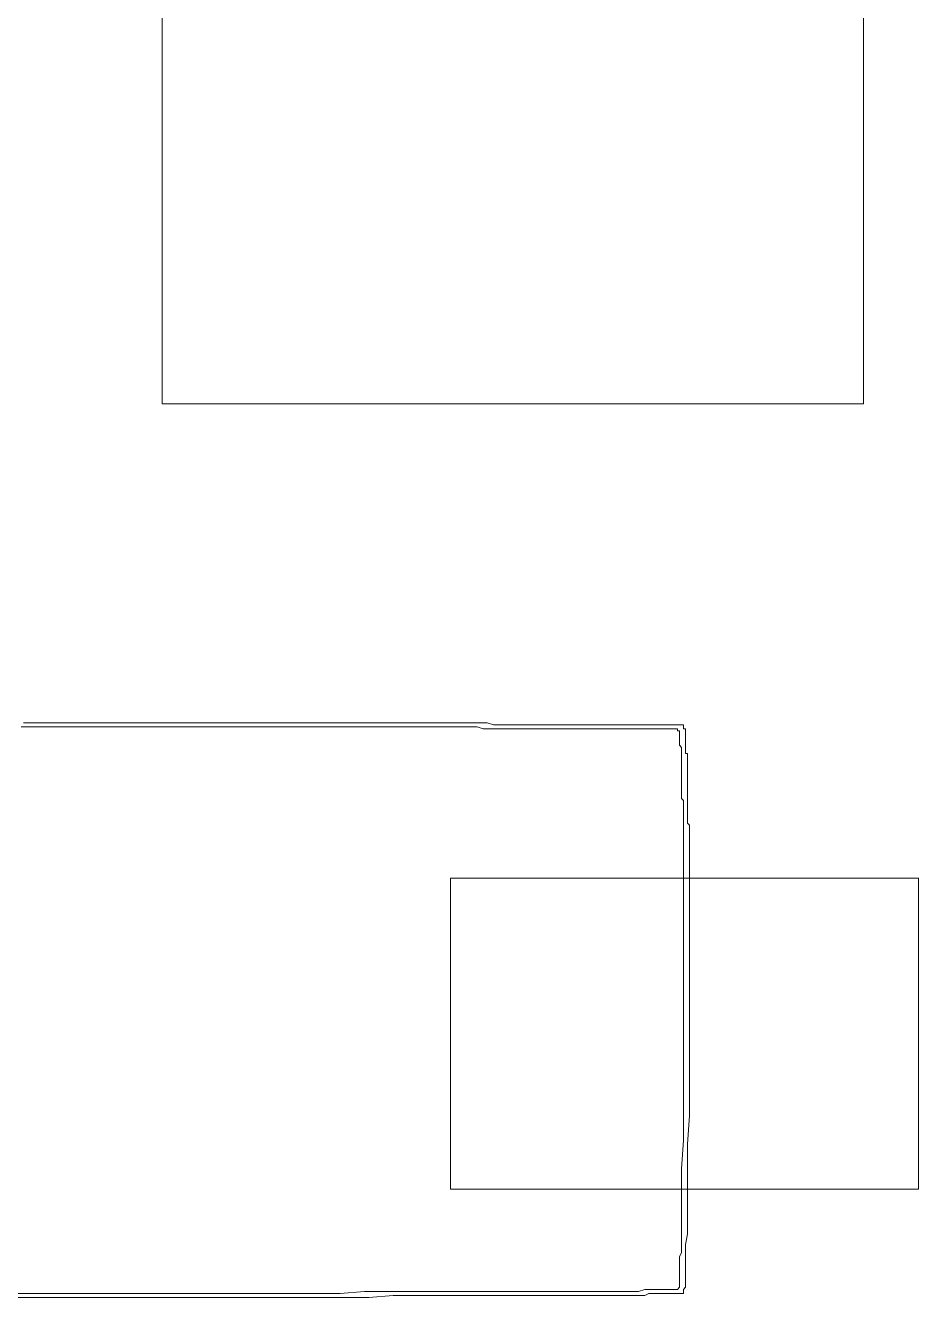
# Model space of a CAD drawing. Extents: x 185064 to 343242, y -369192 to -264966.
# Drawn here: x 264792 to 266310, y -294362 to -292202 of the extents above; entities that cross this region are included whole.
import ezdxf

# ---------------------------------------------------------------- set-up
doc = ezdxf.new("R2010")
doc.units = 0

# ---------------------------------------------------------------- blocks, each defined once
blk = doc.blocks.new('awertawer')
at = {"color": 1, "lineweight": 0}
for points in [[(251757, -311250.8), (252840.1, -311250.8), (252840.1, -312318.1), (251757, -312318.1)], [(252202.3, -313050.8), (252925.4, -313050.8), (252925.4, -313530.8), (252202.3, -313530.8)]]:
    blk.add_lwpolyline(points, close=True, dxfattribs=at)
at = {"color": 3, "lineweight": 0}
for points in [[(251542.3, -312810.8), (251564.4, -312810.8), (251586.5, -312810.8), (251627.5, -312810.8), (251668.6, -312810.8), (251712.8, -312810.8), (251731.7, -312810.8), (251753.8, -312810.8), (251772.8, -312810.8), (251794.9, -312810.8), (251817, -312810.8), (251835.9, -312810.8), (251845.4, -312810.8), (251858, -312810.8), (251867.5, -312810.8), (251877, -312810.8), (251886.5, -312810.8), (251899.1, -312810.8), (251908.6, -312810.8), (251918, -312810.8), (251927.5, -312810.8), (251937, -312810.8), (251949.6, -312810.8), (251959.1, -312810.8), (251968.6, -312810.8), (251978, -312810.8), (251987.5, -312810.8), (251997, -312810.8), (252006.5, -312810.8), (252015.9, -312810.8), (252028.6, -312810.8), (252038, -312810.8), (252047.5, -312810.8), (252057, -312810.8), (252066.5, -312810.8), (252075.9, -312810.8), (252085.4, -312810.8), (252094.9, -312810.8), (252104.4, -312810.8), (252110.7, -312810.8), (252120.1, -312810.8), (252129.6, -312810.8), (252139.1, -312810.8), (252148.6, -312810.8), (252158, -312810.8), (252167.5, -312810.8), (252173.8, -312810.8), (252183.3, -312810.8), (252192.8, -312810.8), (252202.3, -312810.8), (252208.6, -312810.8), (252218, -312810.8), (252227.5, -312810.8), (252233.8, -312810.8), (252243.3, -312810.8), (252252.8, -312810.8), (252259.1, -312810.8), (252268.6, -312813.9), (252274.9, -312813.9), (252284.4, -312813.9), (252290.7, -312813.9), (252300.1, -312813.9), (252306.5, -312813.9), (252312.8, -312813.9), (252322.3, -312813.9), (252325.4, -312813.9), (252328.6, -312813.9), (252331.7, -312813.9), (252334.9, -312813.9), (252338, -312813.9), (252344.4, -312813.9), (252347.5, -312813.9), (252350.7, -312813.9), (252353.8, -312813.9), (252357, -312813.9), (252360.1, -312813.9), (252363.3, -312813.9), (252366.5, -312813.9), (252369.6, -312813.9), (252372.8, -312813.9), (252379.1, -312813.9), (252382.3, -312813.9), (252385.4, -312813.9), (252388.6, -312813.9), (252391.7, -312813.9), (252394.9, -312813.9), (252398, -312813.9), (252401.2, -312813.9), (252404.4, -312813.9), (252407.5, -312813.9), (252410.7, -312813.9), (252413.8, -312813.9), (252417, -312813.9), (252420.1, -312813.9), (252423.3, -312813.9), (252426.5, -312813.9), (252429.6, -312813.9), (252432.8, -312813.9), (252435.9, -312813.9), (252439.1, -312813.9), (252442.3, -312813.9), (252445.4, -312813.9), (252448.6, -312813.9), (252451.7, -312813.9), (252454.9, -312813.9), (252458, -312813.9), (252461.2, -312813.9), (252464.4, -312813.9), (252467.5, -312813.9), (252470.7, -312813.9), (252473.8, -312813.9), (252477, -312813.9), (252480.1, -312813.9), (252483.3, -312813.9), (252486.5, -312813.9), (252489.6, -312813.9), (252492.8, -312813.9), (252495.9, -312813.9), (252499.1, -312813.9), (252502.3, -312813.9), (252505.4, -312813.9), (252508.6, -312813.9), (252511.7, -312813.9), (252514.9, -312813.9), (252518, -312813.9), (252521.2, -312813.9), (252524.4, -312813.9), (252527.5, -312813.9), (252530.7, -312813.9), (252533.8, -312813.9), (252537, -312813.9), (252540.1, -312813.9), (252543.3, -312813.9), (252546.5, -312813.9), (252549.6, -312813.9), (252552.8, -312813.9), (252555.9, -312813.9), (252559.1, -312813.9), (252562.3, -312813.9), (252562.3, -312817.1)], [(251539.1, -312817.1), (251558, -312817.1), (251580.1, -312817.1), (251621.2, -312817.1), (251665.4, -312817.1), (251706.5, -312817.1), (251725.4, -312817.1), (251747.5, -312817.1), (251769.6, -312817.1), (251788.6, -312817.1), (251810.7, -312817.1), (251829.6, -312817.1), (251842.3, -312817.1), (251851.7, -312817.1), (251861.2, -312817.1), (251870.7, -312817.1), (251880.1, -312817.1), (251892.8, -312817.1), (251902.3, -312817.1), (251911.7, -312817.1), (251921.2, -312817.1), (251930.7, -312817.1), (251943.3, -312817.1), (251952.8, -312817.1), (251962.3, -312817.1), (251971.7, -312817.1), (251981.2, -312817.1), (251990.7, -312817.1), (252000.1, -312817.1), (252009.6, -312817.1), (252019.1, -312817.1), (252028.6, -312817.1), (252041.2, -312817.1), (252050.7, -312817.1), (252060.1, -312817.1), (252069.6, -312817.1), (252075.9, -312817.1), (252085.4, -312817.1), (252094.9, -312817.1), (252104.4, -312817.1), (252113.8, -312817.1), (252123.3, -312817.1), (252132.8, -312817.1), (252142.3, -312817.1), (252151.7, -312817.1), (252158, -312817.1), (252167.5, -312817.1), (252177, -312817.1), (252186.5, -312817.1), (252192.8, -312817.1), (252202.3, -312817.1), (252211.7, -312817.1), (252218, -312817.1), (252227.5, -312817.1), (252237, -312817.1), (252243.3, -312817.1), (252252.8, -312820.2), (252259.1, -312820.2), (252268.6, -312820.2), (252274.9, -312820.2), (252284.4, -312820.2), (252290.7, -312820.2), (252300.1, -312820.2), (252306.5, -312820.2), (252312.8, -312820.2), (252322.3, -312820.2), (252325.4, -312820.2), (252328.6, -312820.2), (252331.7, -312820.2), (252334.9, -312820.2), (252338, -312820.2), (252341.2, -312820.2), (252347.5, -312820.2), (252350.7, -312820.2), (252353.8, -312820.2), (252357, -312820.2), (252360.1, -312820.2), (252363.3, -312820.2), (252366.5, -312820.2), (252369.6, -312820.2), (252372.8, -312820.2), (252375.9, -312820.2), (252379.1, -312820.2), (252382.3, -312820.2), (252385.4, -312820.2), (252388.6, -312820.2), (252391.7, -312820.2), (252394.9, -312820.2), (252398, -312820.2), (252401.2, -312820.2), (252404.4, -312820.2), (252407.5, -312820.2), (252410.7, -312820.2), (252413.8, -312820.2), (252417, -312820.2), (252420.1, -312820.2), (252423.3, -312820.2), (252426.5, -312820.2), (252429.6, -312820.2), (252432.8, -312820.2), (252435.9, -312820.2), (252439.1, -312820.2), (252442.3, -312820.2), (252445.4, -312820.2), (252448.6, -312820.2), (252451.7, -312820.2), (252454.9, -312820.2), (252458, -312820.2), (252461.2, -312820.2), (252464.4, -312820.2), (252467.5, -312820.2), (252470.7, -312820.2), (252473.8, -312820.2), (252477, -312820.2), (252480.1, -312820.2), (252483.3, -312820.2), (252486.5, -312820.2), (252489.6, -312820.2), (252492.8, -312820.2), (252495.9, -312820.2), (252499.1, -312820.2), (252502.3, -312820.2), (252505.4, -312820.2), (252508.6, -312820.2), (252511.7, -312820.2), (252514.9, -312820.2), (252518, -312820.2), (252521.2, -312820.2), (252524.4, -312820.2), (252527.5, -312820.2), (252530.7, -312820.2), (252533.8, -312820.2), (252537, -312820.2), (252540.1, -312820.2), (252543.3, -312820.2), (252546.5, -312820.2), (252549.6, -312820.2), (252552.8, -312820.2), (252552.8, -312823.4)], [(252562.3, -312817.1), (252562.3, -312820.2), (252565.4, -312820.2), (252565.4, -312823.4), (252565.4, -312826.5), (252565.4, -312829.7), (252565.4, -312832.9), (252565.4, -312836), (252565.4, -312839.2), (252565.4, -312842.3), (252565.4, -312845.5), (252565.4, -312848.7), (252565.4, -312851.8), (252565.4, -312855), (252565.4, -312858.1), (252568.6, -312858.1), (252568.6, -312861.3), (252568.6, -312864.4), (252568.6, -312867.6), (252568.6, -312870.8), (252568.6, -312873.9), (252568.6, -312877.1), (252568.6, -312880.2), (252568.6, -312883.4), (252568.6, -312886.5), (252568.6, -312889.7), (252568.6, -312892.9), (252568.6, -312896), (252568.6, -312899.2), (252568.6, -312902.3), (252568.6, -312905.5), (252568.6, -312908.7), (252568.6, -312911.8), (252568.6, -312915), (252568.6, -312918.1), (252568.6, -312921.3), (252568.6, -312924.4), (252568.6, -312927.6), (252568.6, -312930.8), (252568.6, -312937.1), (252568.6, -312940.2), (252568.6, -312943.4), (252568.6, -312946.5), (252568.6, -312949.7), (252568.6, -312952.9), (252568.6, -312959.2), (252568.6, -312962.3), (252568.6, -312965.5), (252571.7, -312968.7), (252571.7, -312971.8), (252571.7, -312978.1), (252571.7, -312981.3), (252571.7, -312984.4), (252571.7, -312987.6), (252571.7, -312993.9), (252571.7, -312997.1), (252571.7, -313000.2), (252571.7, -313009.7), (252571.7, -313019.2), (252571.7, -313025.5), (252571.7, -313035), (252571.7, -313044.4), (252571.7, -313050.8), (252571.7, -313060.2), (252571.7, -313069.7), (252571.7, -313079.2), (252571.7, -313095), (252571.7, -313129.7), (252571.7, -313148.7), (252571.7, -313155), (252571.7, -313164.4), (252571.7, -313173.9), (252571.7, -313183.4), (252571.7, -313189.7), (252571.7, -313199.2), (252571.7, -313208.7), (252571.7, -313215), (252571.7, -313224.4), (252571.7, -313227.6), (252571.7, -313230.8), (252571.7, -313233.9), (252571.7, -313237.1), (252571.7, -313240.2), (252571.7, -313243.4), (252571.7, -313246.5), (252571.7, -313252.9), (252571.7, -313256), (252571.7, -313262.3), (252571.7, -313268.7), (252571.7, -313275), (252571.7, -313281.3), (252571.7, -313287.6), (252571.7, -313297.1), (252571.7, -313303.4), (252571.7, -313319.2), (252571.7, -313338.1), (252571.7, -313357.1), (252571.7, -313376), (252571.7, -313398.1), (252571.7, -313417.1), (252568.6, -313461.3), (252568.6, -313502.3), (252568.6, -313524.4), (252568.6, -313543.4), (252568.6, -313562.3), (252568.6, -313581.3), (252568.6, -313600.2), (252565.4, -313616), (252565.4, -313625.5), (252565.4, -313631.8), (252565.4, -313641.3), (252565.4, -313647.6), (252565.4, -313653.9), (252565.4, -313660.2), (252565.4, -313666.5), (252565.4, -313669.7), (252565.4, -313676), (252565.4, -313679.2), (252565.4, -313682.3), (252562.3, -313685.5), (252562.3, -313688.7), (252562.3, -313691.8), (252559.1, -313691.8), (252555.9, -313691.8), (252552.8, -313691.8), (252549.6, -313691.8), (252546.5, -313691.8), (252540.1, -313691.8), (252537, -313691.8), (252530.7, -313691.8), (252524.4, -313691.8), (252518, -313691.8), (252508.6, -313691.8), (252502.3, -313695), (252492.8, -313695), (252486.5, -313695), (252477, -313695), (252464.4, -313695), (252454.9, -313695), (252445.4, -313695), (252432.8, -313695), (252423.3, -313695), (252410.7, -313695), (252398, -313695), (252385.4, -313695), (252372.8, -313695), (252357, -313695), (252344.4, -313695), (252328.6, -313695), (252315.9, -313695), (252300.1, -313695), (252284.4, -313695), (252252.8, -313695), (252221.2, -313695), (252186.5, -313695), (252151.7, -313695), (252113.8, -313695), (252075.9, -313698.1), (252038, -313698.1), (252000.1, -313698.1), (251962.3, -313698.1), (251921.2, -313698.1), (251880.1, -313698.1), (251839.1, -313698.1), (251757, -313698.1), (251674.9, -313698.1), (251589.6, -313698.1), (251507.5, -313698.1)], [(252552.8, -312823.4), (252555.9, -312823.4), (252555.9, -312826.5), (252555.9, -312829.7), (252555.9, -312832.9), (252555.9, -312836), (252555.9, -312839.2), (252555.9, -312842.3), (252555.9, -312845.5), (252559.1, -312848.7), (252559.1, -312851.8), (252559.1, -312855), (252559.1, -312858.1), (252559.1, -312861.3), (252559.1, -312864.4), (252559.1, -312867.6), (252559.1, -312870.8), (252559.1, -312873.9), (252559.1, -312877.1), (252559.1, -312880.2), (252559.1, -312883.4), (252559.1, -312886.5), (252559.1, -312889.7), (252559.1, -312892.9), (252559.1, -312896), (252559.1, -312899.2), (252559.1, -312902.3), (252559.1, -312905.5), (252559.1, -312908.7), (252559.1, -312911.8), (252559.1, -312915), (252559.1, -312918.1), (252559.1, -312921.3), (252559.1, -312924.4), (252559.1, -312927.6), (252562.3, -312930.8), (252562.3, -312933.9), (252562.3, -312937.1), (252562.3, -312940.2), (252562.3, -312943.4), (252562.3, -312946.5), (252562.3, -312952.9), (252562.3, -312956), (252562.3, -312959.2), (252562.3, -312962.3), (252562.3, -312965.5), (252562.3, -312971.8), (252562.3, -312975), (252562.3, -312978.1), (252562.3, -312981.3), (252562.3, -312984.4), (252562.3, -312990.8), (252562.3, -312993.9), (252562.3, -312997.1), (252562.3, -313006.5), (252562.3, -313012.9), (252562.3, -313022.3), (252562.3, -313031.8), (252562.3, -313038.1), (252562.3, -313047.6), (252562.3, -313053.9), (252562.3, -313063.4), (252562.3, -313072.9), (252562.3, -313082.3), (252562.3, -313098.1), (252562.3, -313113.9), (252562.3, -313132.9), (252562.3, -313142.3), (252562.3, -313148.7), (252562.3, -313158.1), (252562.3, -313167.6), (252562.3, -313173.9), (252562.3, -313183.4), (252562.3, -313192.9), (252562.3, -313199.2), (252562.3, -313208.7), (252562.3, -313215), (252562.3, -313221.3), (252562.3, -313224.4), (252562.3, -313227.6), (252562.3, -313230.8), (252562.3, -313233.9), (252562.3, -313237.1), (252562.3, -313240.2), (252562.3, -313243.4), (252562.3, -313246.5), (252562.3, -313249.7), (252562.3, -313256), (252562.3, -313259.2), (252562.3, -313265.5), (252562.3, -313271.8), (252562.3, -313278.1), (252562.3, -313284.4), (252562.3, -313293.9), (252562.3, -313300.2), (252562.3, -313316), (252562.3, -313335), (252562.3, -313353.9), (252562.3, -313372.9), (252562.3, -313391.8), (252562.3, -313413.9), (252562.3, -313455), (252559.1, -313499.2), (252559.1, -313518.1), (252559.1, -313537.1), (252559.1, -313559.2), (252559.1, -313578.1), (252559.1, -313593.9), (252559.1, -313612.9), (252559.1, -313619.2), (252559.1, -313628.7), (252555.9, -313635), (252555.9, -313641.3), (252555.9, -313647.6), (252555.9, -313653.9), (252555.9, -313660.2), (252555.9, -313663.4), (252555.9, -313669.7), (252555.9, -313672.9), (252555.9, -313676), (252555.9, -313679.2), (252555.9, -313682.3), (252552.8, -313685.5), (252549.6, -313685.5), (252546.5, -313685.5), (252543.3, -313685.5), (252537, -313685.5), (252533.8, -313685.5), (252527.5, -313685.5), (252521.2, -313685.5), (252514.9, -313685.5), (252508.6, -313685.5), (252502.3, -313685.5), (252492.8, -313688.7), (252486.5, -313688.7), (252477, -313688.7), (252467.5, -313688.7), (252458, -313688.7), (252448.6, -313688.7), (252435.9, -313688.7), (252426.5, -313688.7), (252413.8, -313688.7), (252401.2, -313688.7), (252388.6, -313688.7), (252375.9, -313688.7), (252363.3, -313688.7), (252350.7, -313688.7), (252334.9, -313688.7), (252322.3, -313688.7), (252306.5, -313688.7), (252293.8, -313688.7), (252278, -313688.7), (252246.5, -313688.7), (252211.7, -313688.7), (252180.1, -313688.7), (252142.3, -313688.7), (252107.5, -313688.7), (252069.6, -313688.7), (252031.7, -313691.8), (251993.8, -313691.8), (251955.9, -313691.8), (251914.9, -313691.8), (251877, -313691.8), (251835.9, -313691.8), (251753.8, -313691.8), (251671.7, -313691.8), (251586.5, -313691.8), (251504.4, -313691.8)]]:
    blk.add_lwpolyline(points, dxfattribs=at)

msp = doc.modelspace()

# ---------------------------------------------------------------- block references
at = {"xscale": 1.1, "yscale": 1.1, "zscale": 1.1}
msp.add_blockref('awertawer', (-11908.3, 50705.5), dxfattribs=at)

doc.saveas('drawing.dxf')
